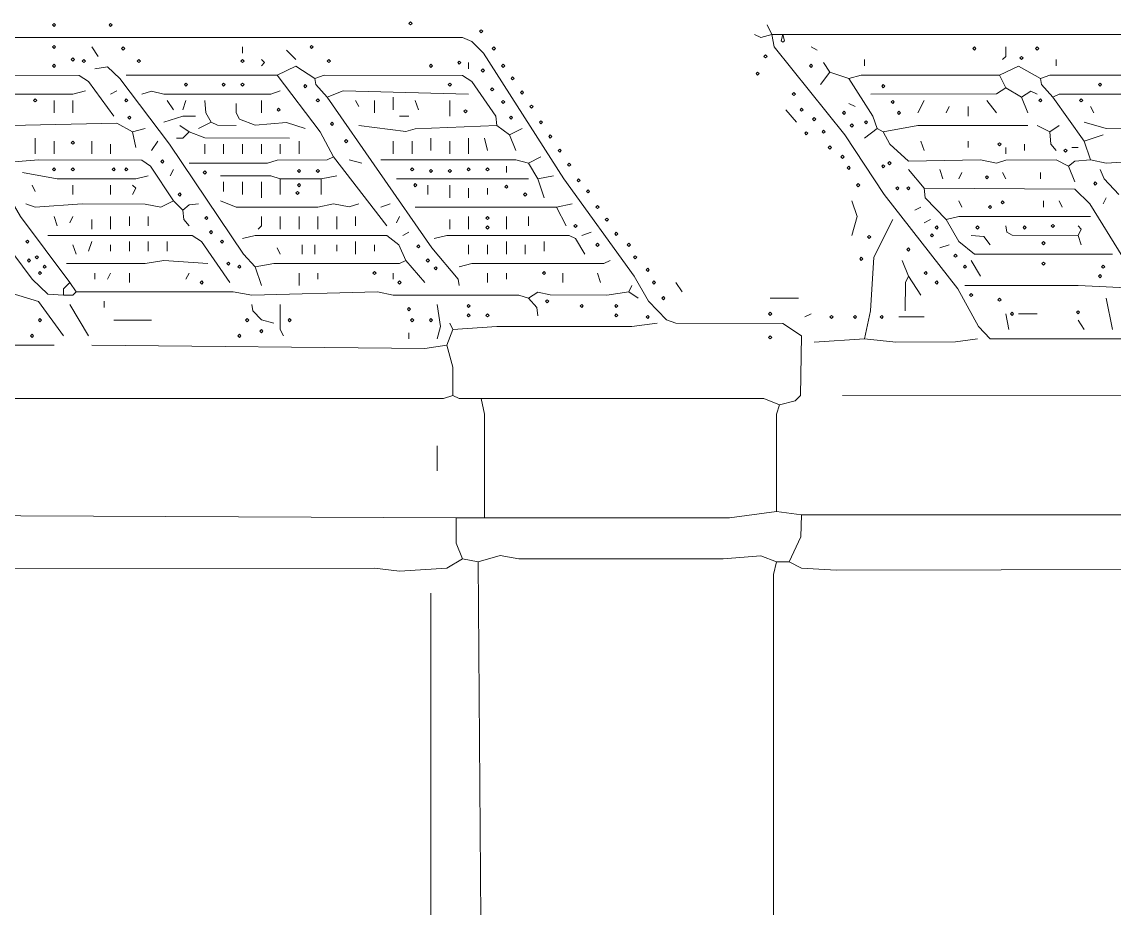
# Model space of a CAD drawing. Header units: millimetres. Extents: x 11 to 20000, y -4 to 8232.
# Drawn here: x 6786 to 8098, y 7163 to 8228 of the extents above; entities that cross this region are included whole.
import ezdxf

# ---------------------------------------------------------------- set-up
doc = ezdxf.new("R2010")
doc.units = ezdxf.units.MM
doc.layers.add('ARCHITECTURE', color=7, linetype='Continuous', lineweight=13, true_color=0x000000)
doc.layers.add('SOLAR', color=7, linetype='Continuous', lineweight=13, true_color=0x000000)

msp = doc.modelspace()

# ---------------------------------------------------------------- linework, layer by layer
at = {"layer": 'ARCHITECTURE', "color": 7, "lineweight": 13, "true_color": 0x000000}
for points in [[(7303.92183, 7779.03473), (7292.60962, 7775.27048), (3706.63643, 7775.26391), (3691.55362, 7775.26391)], [(7303.92183, 7779.03473), (7311.46968, 7775.41199), (7337.85848, 7775.26391)], [(9724.73699, 7635.74661), (9822.40633, 7636.9509), (9822.62104, 7771.49321), (9815.22715, 7781.60113), (7771.49321, 7779.03473)], [(7696.07749, 7767.72251), (7677.22568, 7775.25735), (7337.85848, 7775.26391)], [(7341.62896, 7631.9759), (7341.62274, 7756.41029), (7337.85848, 7775.26391)], [(7692.30769, 7639.51731), (7692.31391, 7756.41018), (7696.07749, 7767.72251)], [(7285.06787, 7688.53699), (7285.06787, 7718.70283)], [(3702.86584, 7631.9759), (4981.14672, 7635.75317), (5003.77115, 7639.51731), (5335.59536, 7639.51075), (5358.2198, 7635.74661), (6425.33937, 7635.75317), (6440.42206, 7639.36923), (6504.52489, 7639.51075), (6523.37885, 7635.75317), (7307.69231, 7631.9759)], [(7341.62896, 7631.9759), (7307.69231, 7631.9759)], [(7315.23405, 7582.95622), (7307.84072, 7601.80995), (7307.69231, 7631.9759)], [(7341.62896, 7631.9759), (7386.87783, 7631.9759), (7401.96052, 7631.9759), (7477.37557, 7631.9759), (7492.45826, 7631.9759), (7522.62443, 7631.9759), (7545.24887, 7631.9759), (7564.10283, 7631.9759), (7635.74661, 7631.9759), (7692.30769, 7639.51731)], [(7692.30769, 7639.51731), (7722.47455, 7635.74661)], [(7707.38971, 7579.18552), (7721.41742, 7609.35147), (7722.47455, 7635.74661)], [(8951.7345, 7635.74661), (7722.47455, 7635.74661)], [(7315.23405, 7582.95622), (7296.38009, 7571.79208), (7239.819, 7567.87986), (7209.65283, 7571.644), (4487.18597, 7570.43971), (4479.63801, 7556.56109), (4479.63801, 6602.56437), (4479.63801, 6591.25215)], [(7334.08744, 7579.18552), (7315.23405, 7582.95622)], [(7334.08744, 7579.18552), (7360.48292, 7586.72048), (7383.10735, 7582.96278), (7628.20419, 7582.95622), (7673.45305, 7586.57896), (7692.30769, 7579.18552)], [(7334.08744, 7579.18552), (7337.85848, 7096.53066)], [(7692.30769, 7579.18552), (7688.54276, 7564.1026), (7688.5379, 7009.80419)], [(7692.30769, 7579.18552), (7707.38971, 7579.18552)], [(7707.38971, 7579.18552), (7722.47455, 7571.79208), (7763.95079, 7569.07104), (8951.7345, 7571.644)], [(7273.75566, 7066.36527), (7277.51991, 7081.44796), (7277.52613, 7541.47817)]]:
    msp.add_lwpolyline(points, dxfattribs=at)
at = {"layer": 'SOLAR', "color": 7, "lineweight": 13, "true_color": 0x000000}
for points in [[(6823.15238, 8223.9819), (6825.03767, 8225.86731), (6826.92308, 8223.9819), (6825.03767, 8222.09649)], [(6891.02568, 8223.9819), (6892.91097, 8225.86731), (6894.79638, 8223.9819), (6892.91097, 8222.09649)], [(7251.13122, 8225.86731), (7253.01663, 8227.7526), (7254.90192, 8225.86731), (7253.01663, 8223.9819)], [(7335.97285, 8216.44038), (7337.85826, 8218.32579), (7339.74355, 8216.44038), (7337.85826, 8214.55509)], [(7699.84921, 8212.66968), (7701.7345, 8205.12817), (7699.84921, 8203.24287), (7697.9638, 8205.12817)], [(6823.15238, 8197.58676), (6825.03767, 8199.47206), (6826.92308, 8197.58676), (6825.03767, 8195.70136)], [(6906.1086, 8195.70136), (6907.994, 8197.58676), (6909.8793, 8195.70136), (6907.994, 8193.81595)], [(7132.35294, 8197.58676), (7134.23835, 8199.47206), (7136.12364, 8197.58676), (7134.23835, 8195.70136)], [(7351.05577, 8195.70136), (7352.94118, 8197.58676), (7354.82658, 8195.70136), (7352.94118, 8193.81595)], [(7927.97885, 8195.70136), (7929.86425, 8197.58676), (7931.74966, 8195.70136), (7929.86425, 8193.81595)], [(8003.39367, 8195.70136), (8005.27907, 8197.58676), (8007.16437, 8195.70136), (8005.27907, 8193.81595)], [(6845.77681, 8182.50373), (6847.6621, 8184.38914), (6849.54751, 8182.50373), (6847.6621, 8180.61844)], [(6858.97432, 8180.61844), (6860.85973, 8182.50373), (6862.74514, 8180.61844), (6860.85973, 8178.73303)], [(6924.96233, 8180.61844), (6926.84762, 8182.50373), (6928.73303, 8180.61844), (6926.84762, 8178.73303)], [(7049.39672, 8180.61844), (7051.28201, 8182.50373), (7053.16742, 8180.61844), (7051.28201, 8178.73303)], [(7153.09197, 8180.61844), (7154.97738, 8182.50373), (7156.86278, 8180.61844), (7154.97738, 8178.73303)], [(7677.22477, 8186.27455), (7679.11007, 8188.15984), (7680.99548, 8186.27455), (7679.11007, 8184.38914)], [(7984.53993, 8184.38914), (7986.42534, 8186.27455), (7988.31075, 8184.38914), (7986.42534, 8182.50373)], [(6823.15238, 8174.96233), (6825.03767, 8176.84762), (6826.92308, 8174.96233), (6825.03767, 8173.07692)], [(7275.64106, 8174.96233), (7277.52636, 8176.84762), (7279.41176, 8174.96233), (7277.52636, 8173.07692)], [(7309.57771, 8178.73303), (7311.46301, 8180.61844), (7313.34842, 8178.73303), (7311.46301, 8176.84762)], [(7337.85826, 8169.30622), (7339.74355, 8171.19152), (7341.62896, 8169.30622), (7339.74355, 8167.42081)], [(7362.36799, 8174.96233), (7364.25339, 8176.84762), (7366.1388, 8174.96233), (7364.25339, 8173.07692)], [(7731.90045, 8174.96233), (7733.78586, 8176.84762), (7735.67115, 8174.96233), (7733.78586, 8173.07692)], [(7373.6802, 8159.8793), (7375.56561, 8161.76471), (7377.45102, 8159.8793), (7375.56561, 8157.994)], [(7667.79785, 8165.53541), (7669.68326, 8167.42081), (7671.56867, 8165.53541), (7669.68326, 8163.65011)], [(6981.52342, 8152.3379), (6983.40871, 8154.22319), (6985.29412, 8152.3379), (6983.40871, 8150.45249)], [(7026.77229, 8152.3379), (7028.65758, 8154.22319), (7030.54299, 8152.3379), (7028.65758, 8150.45249)], [(7049.39672, 8152.3379), (7051.28201, 8154.22319), (7053.16742, 8152.3379), (7051.28201, 8150.45249)], [(7124.81143, 8150.45249), (7126.69683, 8152.3379), (7128.58224, 8150.45249), (7126.69683, 8148.56708)], [(7298.2655, 8152.3379), (7300.15079, 8154.22319), (7302.0362, 8152.3379), (7300.15079, 8150.45249)], [(7349.17048, 8146.68179), (7351.05577, 8148.56708), (7352.94118, 8146.68179), (7351.05577, 8144.79638)], [(7384.99242, 8142.91097), (7386.87783, 8144.79638), (7388.76324, 8142.91097), (7386.87783, 8141.02568)], [(7818.62749, 8150.45249), (7820.51278, 8152.3379), (7822.39819, 8150.45249), (7820.51278, 8148.56708)], [(8078.80848, 8152.3379), (8080.69378, 8154.22319), (8082.57919, 8152.3379), (8080.69378, 8150.45249)], [(6800.52794, 8133.48416), (6802.41324, 8135.36957), (6804.29864, 8133.48416), (6802.41324, 8131.59876)], [(6909.8793, 8133.48416), (6911.76471, 8135.36957), (6913.65011, 8133.48416), (6911.76471, 8131.59876)], [(7139.89446, 8133.48416), (7141.77975, 8135.36957), (7143.66516, 8133.48416), (7141.77975, 8131.59876)], [(7362.36799, 8131.59876), (7364.25339, 8133.48416), (7366.1388, 8131.59876), (7364.25339, 8129.71346)], [(7711.16143, 8141.02568), (7713.04672, 8142.91097), (7714.93213, 8141.02568), (7713.04672, 8139.14027)], [(7829.93971, 8131.59876), (7831.825, 8133.48416), (7833.71041, 8131.59876), (7831.825, 8129.71346)], [(8007.16437, 8133.48416), (8009.04977, 8135.36957), (8010.93518, 8133.48416), (8009.04977, 8131.59876)], [(8056.18405, 8133.48416), (8058.06934, 8135.36957), (8059.95475, 8133.48416), (8058.06934, 8131.59876)], [(7092.76018, 8122.17195), (7094.64559, 8124.05735), (7096.53088, 8122.17195), (7094.64559, 8120.28654)], [(7317.11912, 8120.28654), (7319.00452, 8122.17195), (7320.88993, 8120.28654), (7319.00452, 8118.40124)], [(7396.30464, 8125.94265), (7398.19005, 8127.82805), (7400.07545, 8125.94265), (7398.19005, 8124.05735)], [(7720.58824, 8122.17195), (7722.47364, 8124.05735), (7724.35894, 8122.17195), (7722.47364, 8120.28654)], [(7771.49321, 8118.40124), (7773.37862, 8120.28654), (7775.26391, 8118.40124), (7773.37862, 8116.51584)], [(7837.48111, 8118.40124), (7839.36652, 8120.28654), (7841.25192, 8118.40124), (7839.36652, 8116.51584)], [(6913.65011, 8112.74514), (6915.53541, 8114.63043), (6917.42081, 8112.74514), (6915.53541, 8110.85973)], [(7156.86278, 8105.20362), (7158.74808, 8107.08903), (7160.63348, 8105.20362), (7158.74808, 8103.31821)], [(7371.79491, 8112.74514), (7373.6802, 8114.63043), (7375.56561, 8112.74514), (7373.6802, 8110.85973)], [(7407.61686, 8107.08903), (7409.50226, 8108.97432), (7411.38767, 8107.08903), (7409.50226, 8105.20362)], [(7735.67115, 8110.85973), (7737.55656, 8112.74514), (7739.44197, 8110.85973), (7737.55656, 8108.97432)], [(7780.92002, 8103.31821), (7782.80543, 8105.20362), (7784.69084, 8103.31821), (7782.80543, 8101.43292)], [(7797.88835, 8107.08903), (7799.77376, 8108.97432), (7801.65916, 8107.08903), (7799.77376, 8105.20362)], [(7418.92907, 8090.1207), (7420.81448, 8092.006), (7422.69989, 8090.1207), (7420.81448, 8088.23529)], [(7726.24434, 8093.8914), (7728.12975, 8095.77681), (7730.01505, 8093.8914), (7728.12975, 8092.006)], [(7746.98337, 8095.77681), (7748.86878, 8097.6621), (7750.75419, 8095.77681), (7748.86878, 8093.8914)], [(6845.77681, 8082.57919), (6847.6621, 8084.46459), (6849.54751, 8082.57919), (6847.6621, 8080.69378)], [(7173.83111, 8084.46459), (7175.7164, 8086.34989), (7177.60181, 8084.46459), (7175.7164, 8082.57919)], [(7754.52489, 8076.92308), (7756.41029, 8078.80848), (7758.29559, 8076.92308), (7756.41029, 8075.03767)], [(7958.1448, 8080.69378), (7960.0302, 8082.57919), (7961.9155, 8080.69378), (7960.0302, 8078.80848)], [(7430.24129, 8073.15238), (7432.1267, 8075.03767), (7434.0121, 8073.15238), (7432.1267, 8071.26697)], [(7769.60781, 8065.61086), (7771.49321, 8067.49627), (7773.37862, 8065.61086), (7771.49321, 8063.72545)], [(8037.33032, 8073.15238), (8039.21572, 8075.03767), (8041.10102, 8073.15238), (8039.21572, 8071.26697)], [(6823.15238, 8050.52794), (6825.03767, 8052.41324), (6826.92308, 8050.52794), (6825.03767, 8048.64253)], [(6845.77681, 8050.52794), (6847.6621, 8052.41324), (6849.54751, 8050.52794), (6847.6621, 8048.64253)], [(6894.79638, 8050.52794), (6896.68179, 8052.41324), (6898.56708, 8050.52794), (6896.68179, 8048.64253)], [(6909.8793, 8050.52794), (6911.76471, 8052.41324), (6913.65011, 8050.52794), (6911.76471, 8048.64253)], [(6953.24287, 8059.95475), (6955.12817, 8061.84016), (6957.01357, 8059.95475), (6955.12817, 8058.06934)], [(7253.01663, 8050.52794), (7254.90192, 8052.41324), (7256.78733, 8050.52794), (7254.90192, 8048.64253)], [(7320.88993, 8050.52794), (7322.77523, 8052.41324), (7324.66063, 8050.52794), (7322.77523, 8048.64253)], [(7343.51437, 8050.52794), (7345.39966, 8052.41324), (7347.28507, 8050.52794), (7345.39966, 8048.64253)], [(7441.55351, 8056.18405), (7443.43891, 8058.06934), (7445.32432, 8056.18405), (7443.43891, 8054.29864)], [(7777.14932, 8052.41324), (7779.03473, 8054.29864), (7780.92002, 8052.41324), (7779.03473, 8050.52794)], [(7818.62749, 8054.29864), (7820.51278, 8056.18405), (7822.39819, 8054.29864), (7820.51278, 8052.41324)], [(7826.16889, 8058.06934), (7828.0543, 8059.95475), (7829.93971, 8058.06934), (7828.0543, 8056.18405)], [(7004.14785, 8046.75713), (7006.03314, 8048.64253), (7007.91855, 8046.75713), (7006.03314, 8044.87183)], [(7117.27002, 8048.64253), (7119.15532, 8050.52794), (7121.04072, 8048.64253), (7119.15532, 8046.75713)], [(7139.89446, 8048.64253), (7141.77975, 8050.52794), (7143.66516, 8048.64253), (7141.77975, 8046.75713)], [(7275.64106, 8048.64253), (7277.52636, 8050.52794), (7279.41176, 8048.64253), (7277.52636, 8046.75713)], [(7298.2655, 8048.64253), (7300.15079, 8050.52794), (7302.0362, 8048.64253), (7300.15079, 8046.75713)], [(7452.86572, 8037.33032), (7454.75113, 8039.21572), (7456.63654, 8037.33032), (7454.75113, 8035.44491)], [(7943.06188, 8041.10102), (7944.94717, 8042.98643), (7946.83258, 8041.10102), (7944.94717, 8039.21572)], [(7117.27002, 8031.67421), (7119.15532, 8033.55962), (7121.04072, 8031.67421), (7119.15532, 8029.7888)], [(7256.78733, 8031.67421), (7258.67274, 8033.55962), (7260.55803, 8031.67421), (7258.67274, 8029.7888)], [(7366.1388, 8029.7888), (7368.0241, 8031.67421), (7369.9095, 8029.7888), (7368.0241, 8027.90351)], [(7464.17794, 8024.13269), (7466.06335, 8026.0181), (7467.94876, 8024.13269), (7466.06335, 8022.2474)], [(7788.46154, 8031.67421), (7790.34695, 8033.55962), (7792.23224, 8031.67421), (7790.34695, 8029.7888)], [(7835.59581, 8027.90351), (7837.48111, 8029.7888), (7839.36652, 8027.90351), (7837.48111, 8026.0181)], [(7848.79333, 8027.90351), (7850.67873, 8029.7888), (7852.56414, 8027.90351), (7850.67873, 8026.0181)], [(8073.15238, 8033.55962), (8075.03767, 8035.44491), (8076.92308, 8033.55962), (8075.03767, 8031.67421)], [(6973.9819, 8020.36199), (6975.86731, 8022.2474), (6977.7526, 8020.36199), (6975.86731, 8018.47658)], [(7115.38462, 8022.2474), (7117.27002, 8024.13269), (7119.15532, 8022.2474), (7117.27002, 8020.36199)], [(7388.76324, 8020.36199), (7390.64853, 8022.2474), (7392.53394, 8020.36199), (7390.64853, 8018.47658)], [(7961.9155, 8010.93518), (7963.8009, 8012.82048), (7965.68631, 8010.93518), (7963.8009, 8009.04977)], [(7475.49016, 8005.27907), (7477.37557, 8007.16437), (7479.26097, 8005.27907), (7477.37557, 8003.39367)], [(7946.83258, 8005.27907), (7948.71799, 8007.16437), (7950.60328, 8005.27907), (7948.71799, 8003.39367)], [(7006.03314, 7992.08145), (7007.91855, 7993.96686), (7009.80396, 7992.08145), (7007.91855, 7990.19604)], [(7343.51437, 7992.08145), (7345.39966, 7993.96686), (7347.28507, 7992.08145), (7345.39966, 7990.19604)], [(7486.80238, 7990.19604), (7488.68778, 7992.08145), (7490.57319, 7990.19604), (7488.68778, 7988.31075)], [(7011.68925, 7975.11312), (7013.57466, 7976.99853), (7015.46007, 7975.11312), (7013.57466, 7973.22771)], [(7343.51437, 7980.76923), (7345.39966, 7982.65464), (7347.28507, 7980.76923), (7345.39966, 7978.88382)], [(7449.09502, 7982.65464), (7450.98043, 7984.53993), (7452.86572, 7982.65464), (7450.98043, 7980.76923)], [(7498.11459, 7973.22771), (7500, 7975.11312), (7501.88541, 7973.22771), (7500, 7971.34242)], [(7877.07387, 7971.34242), (7878.95928, 7973.22771), (7880.84468, 7971.34242), (7878.95928, 7969.45701)], [(7882.72998, 7980.76923), (7884.61538, 7982.65464), (7886.50079, 7980.76923), (7884.61538, 7978.88382)], [(7931.74966, 7980.76923), (7933.63495, 7982.65464), (7935.52036, 7980.76923), (7933.63495, 7978.88382)], [(7988.31075, 7980.76923), (7990.19604, 7982.65464), (7992.08145, 7980.76923), (7990.19604, 7978.88382)], [(8022.2474, 7982.65464), (8024.13269, 7984.53993), (8026.0181, 7982.65464), (8024.13269, 7980.76923)], [(6791.10102, 7963.8009), (6792.98643, 7965.68631), (6794.87183, 7963.8009), (6792.98643, 7961.9155)], [(7024.88688, 7963.8009), (7026.77229, 7965.68631), (7028.65758, 7963.8009), (7026.77229, 7961.9155)], [(7260.55803, 7958.1448), (7262.44344, 7960.0302), (7264.32885, 7958.1448), (7262.44344, 7956.25939)], [(7475.49016, 7960.0302), (7477.37557, 7961.9155), (7479.26097, 7960.0302), (7477.37557, 7958.1448)], [(7513.19762, 7960.0302), (7515.08292, 7961.9155), (7516.96833, 7960.0302), (7515.08292, 7958.1448)], [(7801.65916, 7969.45701), (7803.54446, 7971.34242), (7805.42986, 7969.45701), (7803.54446, 7967.57161)], [(8010.93518, 7961.9155), (8012.82048, 7963.8009), (8014.70588, 7961.9155), (8012.82048, 7960.0302)], [(6802.41324, 7944.94717), (6804.29864, 7946.83258), (6806.18405, 7944.94717), (6804.29864, 7943.06188)], [(7520.73903, 7944.94717), (7522.62443, 7946.83258), (7524.50984, 7944.94717), (7522.62443, 7943.06188)], [(7848.79333, 7954.3741), (7850.67873, 7956.25939), (7852.56414, 7954.3741), (7850.67873, 7952.48869)], [(7905.35441, 7946.83258), (7907.23982, 7948.71799), (7909.12523, 7946.83258), (7907.23982, 7944.94717)], [(6792.98643, 7941.17647), (6794.87183, 7943.06188), (6796.75713, 7941.17647), (6794.87183, 7939.29106)], [(6811.84016, 7933.63495), (6813.72545, 7935.52036), (6815.61086, 7933.63495), (6813.72545, 7931.74966)], [(7032.42839, 7937.40577), (7034.31369, 7939.29106), (7036.1991, 7937.40577), (7034.31369, 7935.52036)], [(7045.6259, 7933.63495), (7047.51131, 7935.52036), (7049.39672, 7933.63495), (7047.51131, 7931.74966)], [(7271.87025, 7941.17647), (7273.75566, 7943.06188), (7275.64106, 7941.17647), (7273.75566, 7939.29106)], [(7281.29717, 7931.74966), (7283.18247, 7933.63495), (7285.06787, 7931.74966), (7283.18247, 7929.86425)], [(7792.23224, 7943.06188), (7794.11765, 7944.94717), (7796.00305, 7943.06188), (7794.11765, 7941.17647)], [(7916.66663, 7933.63495), (7918.55204, 7935.52036), (7920.43744, 7933.63495), (7918.55204, 7931.74966)], [(8010.93518, 7937.40577), (8012.82048, 7939.29106), (8014.70588, 7937.40577), (8012.82048, 7935.52036)], [(8082.57919, 7933.63495), (8084.46459, 7935.52036), (8086.34989, 7933.63495), (8084.46459, 7931.74966)], [(6806.18405, 7926.09355), (6808.06934, 7927.97885), (6809.95475, 7926.09355), (6808.06934, 7924.20814)], [(7207.76776, 7926.09355), (7209.65305, 7927.97885), (7211.53846, 7926.09355), (7209.65305, 7924.20814)], [(7411.38767, 7926.09355), (7413.27296, 7927.97885), (7415.15837, 7926.09355), (7413.27296, 7924.20814)], [(7535.82206, 7929.86425), (7537.70735, 7931.74966), (7539.59276, 7929.86425), (7537.70735, 7927.97885)], [(7869.53247, 7926.09355), (7871.41776, 7927.97885), (7873.30317, 7926.09355), (7871.41776, 7924.20814)], [(8078.80848, 7922.32274), (8080.69378, 7924.20814), (8082.57919, 7922.32274), (8080.69378, 7920.43744)], [(7000.37704, 7914.78133), (7002.26244, 7916.66663), (7004.14785, 7914.78133), (7002.26244, 7912.89593)], [(7237.9336, 7914.78133), (7239.819, 7916.66663), (7241.70441, 7914.78133), (7239.819, 7912.89593)], [(7543.36346, 7914.78133), (7545.24887, 7916.66663), (7547.13428, 7914.78133), (7545.24887, 7912.89593)], [(7882.72998, 7914.78133), (7884.61538, 7916.66663), (7886.50079, 7914.78133), (7884.61538, 7912.89593)], [(7415.15837, 7892.1569), (7417.04378, 7894.04219), (7418.92907, 7892.1569), (7417.04378, 7890.27149)], [(7554.67568, 7895.9276), (7556.56109, 7897.81301), (7558.44649, 7895.9276), (7556.56109, 7894.04219)], [(7924.20814, 7899.6983), (7926.09355, 7901.58371), (7927.97885, 7899.6983), (7926.09355, 7897.81301)], [(7958.1448, 7894.04219), (7960.0302, 7895.9276), (7961.9155, 7894.04219), (7960.0302, 7892.1569)], [(7249.24581, 7882.72998), (7251.13122, 7884.61538), (7253.01663, 7882.72998), (7251.13122, 7880.84468)], [(7320.88993, 7886.50079), (7322.77523, 7888.38609), (7324.66063, 7886.50079), (7322.77523, 7884.61538)], [(7456.63654, 7886.50079), (7458.52183, 7888.38609), (7460.40724, 7886.50079), (7458.52183, 7884.61538)], [(7498.11459, 7886.50079), (7500, 7888.38609), (7501.88541, 7886.50079), (7500, 7884.61538)], [(8052.41324, 7878.95928), (8054.29864, 7880.84468), (8056.18405, 7878.95928), (8054.29864, 7877.07387)], [(6806.18405, 7869.53247), (6808.06934, 7871.41776), (6809.95475, 7869.53247), (6808.06934, 7867.64706)], [(7055.05283, 7869.53247), (7056.93812, 7871.41776), (7058.82353, 7869.53247), (7056.93812, 7867.64706)], [(7105.95781, 7869.53247), (7107.8431, 7871.41776), (7109.72851, 7869.53247), (7107.8431, 7867.64706)], [(7253.01663, 7869.53247), (7254.90192, 7871.41776), (7256.78733, 7869.53247), (7254.90192, 7867.64706)], [(7275.64106, 7869.53247), (7277.52636, 7871.41776), (7279.41176, 7869.53247), (7277.52636, 7867.64706)], [(7320.88993, 7875.18857), (7322.77523, 7877.07387), (7324.66063, 7875.18857), (7322.77523, 7873.30317)], [(7343.51437, 7875.18857), (7345.39966, 7877.07387), (7347.28507, 7875.18857), (7345.39966, 7873.30317)], [(7498.11459, 7875.18857), (7500, 7877.07387), (7501.88541, 7875.18857), (7500, 7873.30317)], [(7535.82206, 7873.30317), (7537.70735, 7875.18857), (7539.59276, 7873.30317), (7537.70735, 7871.41776)], [(7682.88088, 7877.07387), (7684.76618, 7878.95928), (7686.65158, 7877.07387), (7684.76618, 7875.18857)], [(7756.41029, 7873.30317), (7758.29559, 7875.18857), (7760.181, 7873.30317), (7758.29559, 7871.41776)], [(7784.69084, 7873.30317), (7786.57613, 7875.18857), (7788.46154, 7873.30317), (7786.57613, 7871.41776)], [(7816.74208, 7873.30317), (7818.62749, 7875.18857), (7820.51278, 7873.30317), (7818.62749, 7871.41776)], [(7973.22771, 7877.07387), (7975.11312, 7878.95928), (7976.99853, 7877.07387), (7975.11312, 7875.18857)], [(7072.02115, 7856.33484), (7073.90645, 7858.22025), (7075.79186, 7856.33484), (7073.90645, 7854.44943)], [(6796.75713, 7850.67873), (6798.64253, 7852.56414), (6800.52794, 7850.67873), (6798.64253, 7848.79333)], [(7045.6259, 7850.67873), (7047.51131, 7852.56414), (7049.39672, 7850.67873), (7047.51131, 7848.79333)], [(7682.88088, 7848.79333), (7684.76618, 7850.67873), (7686.65158, 7848.79333), (7684.76618, 7846.90803)]]:
    msp.add_lwpolyline(points, close=True, dxfattribs=at)
for points in [[(7680.99548, 8223.9819), (7686.65158, 8212.66968)], [(5920.06007, 8208.89898), (6025.64129, 8208.89898), (6040.72398, 8208.89898), (6055.80667, 8208.89898), (6244.34389, 8208.89898), (6315.98767, 8212.66312), (6334.84163, 8208.90543), (6602.56437, 8208.75079), (6628.95928, 8198.79106), (6651.58371, 8208.89231), (7315.23405, 8208.75079), (7326.54627, 8204.07195), (7340.57262, 8190.04525), (7436.95362, 8039.21561), (7521.575, 7922.32274), (7538.76357, 7892.1569), (7560.33156, 7869.6871), (7571.64378, 7865.76821), (7699.85011, 7865.61357), (7722.1707, 7850.67873), (7721.26968, 7779.04129), (7714.92523, 7772.69751), (7696.07749, 7767.72251)], [(7665.91346, 8212.66968), (7673.46414, 8209.05023), (7686.65158, 8212.66968)], [(7699.84921, 8212.66968), (7696.01052, 8212.66968), (7686.65158, 8212.66968)], [(8706.63744, 7846.90803), (7948.71889, 7846.90803), (7934.69118, 7861.99095), (7909.96086, 7907.23982), (7821.56278, 8020.36199), (7774.21425, 8092.00611), (7689.59627, 8197.58993), (7686.65158, 8212.66968)], [(8107.08993, 8212.66968), (8092.00509, 8212.66968), (7699.84921, 8212.66968)], [(6843.8914, 7914.78133), (6784.61618, 7993.96674), (6744.80249, 8061.84005), (6651.58371, 8197.58665)], [(6870.28631, 8197.58665), (6877.82805, 8186.27443)], [(7051.28179, 8190.04525), (7051.28179, 8197.58665)], [(7741.32636, 8193.81606), (7733.78676, 8197.58665)], [(7967.5707, 8197.58665), (7967.5707, 8186.27443), (7963.8009, 8182.50385)], [(7073.90622, 8182.50385), (7077.67749, 8178.73303), (7073.90622, 8174.96222)], [(7104.0724, 8193.81606), (7115.38462, 8182.50385)], [(7797.88744, 8182.50385), (7797.88744, 8174.96222)], [(8027.90441, 8182.50385), (8027.90441, 8174.96222)], [(7066.36527, 7933.63495), (7052.33201, 7948.71799), (6963.50509, 8080.69389), (6904.07523, 8159.87941), (6889.14027, 8173.75136), (6874.05758, 8171.19163)], [(7092.76018, 8163.65), (7115.38462, 8174.6595), (7138.00905, 8159.87941)], [(7322.775, 8171.19163), (7322.775, 8178.73303)], [(7748.86878, 8178.73303), (7756.4112, 8167.42081)], [(7960.03111, 8163.65), (7982.65554, 8174.66606), (8009.04977, 8159.87941)], [(6625.1888, 8163.65), (6665.61697, 8114.63054), (6750.67262, 7982.65452), (6798.79027, 7918.55204), (6817.49649, 7900.9026), (6836.34966, 7899.6983)], [(6689.29084, 8163.65), (6855.20362, 8163.49536), (6866.3681, 8156.10192), (6896.68201, 8114.63054)], [(7092.76018, 8163.65), (6911.76471, 8163.65)], [(7092.76018, 8163.65), (7144.49434, 8095.7767), (7160.63348, 8065.61086)], [(7356.71165, 8103.31833), (7355.50758, 8114.63054), (7326.39774, 8156.10192), (7315.23405, 8163.49536), (7149.32127, 8163.64344), (7138.00905, 8159.87941)], [(7153.09174, 8137.25498), (7139.21324, 8152.33122), (7138.00905, 8159.87941)], [(7745.09898, 8152.33778), (7756.4112, 8167.42081)], [(7756.4112, 8167.42081), (7779.03563, 8159.87941)], [(7960.03111, 8163.65), (7794.11765, 8163.64344), (7779.03563, 8159.87941)], [(7779.03563, 8159.87941), (7808.00939, 8114.63054), (7812.97229, 8099.54751)], [(7960.03111, 8163.65), (7967.5707, 8148.56719)], [(8246.60633, 8163.65), (8020.36199, 8163.64344), (8009.04977, 8159.87941)], [(8009.04977, 8159.87941), (8010.25464, 8152.33122), (8024.13179, 8137.25498)], [(6862.74536, 8144.79638), (6847.66188, 8141.02568), (6745.85192, 8141.03213), (6719.45701, 8144.6483), (6704.37432, 8137.25498)], [(6892.91075, 8141.02557), (6900.45249, 8144.79638)], [(7096.53066, 8144.79638), (7085.21844, 8141.03213), (6957.01357, 8141.03213), (6941.93088, 8144.50023), (6930.61867, 8141.02557)], [(7322.775, 8141.02557), (7171.9457, 8144.78982), (7153.09174, 8137.25498)], [(7967.5707, 8148.56719), (7956.25848, 8141.1802), (7805.42986, 8141.02557)], [(7986.42534, 8137.25498), (7967.5707, 8148.56719)], [(7986.42534, 8137.25498), (7997.73133, 8144.49367), (8005.27998, 8141.02557)], [(8250.37613, 8144.79638), (8239.06391, 8141.03213), (8174.96324, 8141.17364), (8152.3388, 8144.78982), (8133.48416, 8141.03213), (8031.68111, 8140.8776), (8024.13179, 8137.25498)], [(6825.03744, 8133.48416), (6825.03744, 8118.40113)], [(6847.66188, 8118.40113), (6847.66188, 8133.48416)], [(6960.78405, 8133.48416), (6968.32579, 8122.17195)], [(6979.63801, 8122.17195), (6983.40848, 8133.48416)], [(7006.03292, 8133.48416), (7007.08937, 8118.40124), (7013.57466, 8107.08891)], [(7073.90622, 8118.40113), (7073.90622, 8133.48416)], [(7311.46278, 7911.01052), (7310.25871, 7918.5586), (7278.57636, 7956.25939), (7153.09174, 8137.25498)], [(7187.02839, 8133.48416), (7190.79966, 8125.94276)], [(7209.65283, 8133.48416), (7209.65283, 8118.40113)], [(7232.27726, 8137.25498), (7232.27726, 8122.17195)], [(7258.67296, 8133.48416), (7262.44344, 8122.17195)], [(7300.15057, 8133.48416), (7300.15057, 8114.63054)], [(7861.99095, 8118.40113), (7869.53337, 8133.48416)], [(7944.94627, 8133.48416), (7956.25848, 8118.40113)], [(7993.96776, 8118.40113), (7986.42534, 8137.25498)], [(8061.84106, 8084.46448), (8024.13179, 8137.25498)], [(7126.69683, 8099.54751), (7104.0724, 8106.94095), (7066.36527, 8103.46652), (7047.51131, 8110.85973), (7043.74084, 8118.40113), (7043.74084, 8129.71335)], [(7703.61991, 8122.17195), (7716.18948, 8107.08891)], [(7779.03563, 8129.71335), (7786.57523, 8125.94276)], [(7899.6974, 8125.94276), (7895.9276, 8118.40113)], [(7922.32183, 8114.63054), (7922.32183, 8125.94276)], [(8073.15328, 8118.40113), (8069.38066, 8125.94276)], [(6726.99876, 8107.08891), (6757.16414, 8099.70215), (6772.24762, 8103.17025), (6900.45249, 8105.88462), (6919.30645, 8095.7767)], [(6957.01357, 8107.08891), (6979.63801, 8114.48235), (6994.7207, 8114.63054)], [(6998.49197, 8099.54751), (7013.57466, 8107.08891)], [(7043.74084, 8103.31833), (7021.12262, 8103.46629), (7013.57466, 8107.08891)], [(7251.13122, 8114.63054), (7239.819, 8114.63054)], [(8061.84106, 8107.08891), (8088.23529, 8099.69548), (8137.25396, 8099.39955), (8152.3388, 8095.7767)], [(6934.38914, 8099.54751), (6919.30645, 8095.7767)], [(6923.07692, 8076.92308), (6919.30645, 8095.7767)], [(6972.09627, 8088.23529), (6979.63801, 8088.23529), (6987.17975, 8095.7767)], [(6975.86753, 8103.31833), (6987.17975, 8095.7767)], [(7107.84287, 8088.23529), (7006.03292, 8088.38337), (6987.17975, 8095.7767)], [(7356.71165, 8103.31833), (7258.67296, 8099.39955), (7247.36075, 8095.93133), (7190.79966, 8103.31833)], [(7356.71165, 8103.31833), (7371.79514, 8092.00611)], [(7371.79514, 8092.00611), (7386.87783, 8099.54751)], [(7379.33609, 8073.15226), (7371.79514, 8092.00611)], [(7797.88744, 8088.23529), (7812.97229, 8099.54751)], [(7820.51188, 8095.7767), (7812.97229, 8099.54751)], [(7820.51188, 8095.7767), (7861.99095, 8103.17025), (7993.96776, 8103.31833)], [(8042.98643, 8054.29864), (8027.90441, 8061.83348), (7967.5707, 8061.69208), (7956.25848, 8058.22398), (7937.40667, 8061.83348), (7850.67873, 8060.32342), (7828.20271, 8080.69389), (7820.51188, 8095.7767)], [(8020.36199, 8095.7767), (8005.27998, 8103.31833)], [(8020.36199, 8095.7767), (8031.67421, 8103.31833)], [(8020.36199, 8095.7767), (8021.55995, 8080.70045), (8027.90441, 8073.15226)], [(8084.4655, 8092.00611), (8061.84106, 8084.46448)], [(6802.41301, 8088.23529), (6802.41301, 8069.38167)], [(6825.03744, 8069.38167), (6825.03744, 8084.46448)], [(6870.28631, 8069.38167), (6870.28631, 8084.46448)], [(6892.91075, 8080.69389), (6892.91075, 8069.38167)], [(6941.93088, 8073.15226), (6949.47183, 8084.46448)], [(7006.03292, 8069.38167), (7006.03292, 8080.69389)], [(7028.65735, 8069.38167), (7028.65735, 8080.69389)], [(7051.28179, 8069.38167), (7051.28179, 8080.69389)], [(7073.90622, 8069.38167), (7073.90622, 8080.69389)], [(7096.53066, 8069.38167), (7096.53066, 8080.69389)], [(7119.15509, 8069.38167), (7119.15509, 8084.46448)], [(7232.27726, 8084.46448), (7232.27726, 8069.38167)], [(7254.9017, 8069.38167), (7254.9017, 8084.46448)], [(7277.52613, 8088.23529), (7277.52613, 8073.15226)], [(7300.15057, 8069.38167), (7300.15057, 8084.46448)], [(7322.775, 8088.23529), (7322.775, 8069.38167)], [(7345.39943, 8073.15226), (7341.62896, 8088.23529)], [(7865.76075, 8084.46448), (7869.53337, 8073.15226)], [(7922.32183, 8084.46448), (7922.32183, 8076.92308)], [(7990.19514, 8073.15226), (7990.19514, 8080.69389)], [(8069.38066, 8061.84005), (8061.84106, 8084.46448)], [(6987.17975, 8058.06946), (7081.44796, 8058.21742), (7092.76018, 8061.69208), (7153.08552, 8061.98812), (7160.63348, 8065.61086)], [(7224.73631, 7982.65452), (7160.63348, 8065.61086)], [(7409.50226, 8065.61086), (7394.41957, 8058.06946)], [(7967.5707, 8076.92308), (7967.5707, 8069.38167)], [(8046.75622, 8076.92308), (8054.29864, 8076.92308)], [(6757.16414, 8058.06946), (6806.18428, 8061.83348), (6930.61867, 8061.68541), (6940.88133, 8054.29197), (6968.32579, 8012.82059)], [(7179.48744, 8061.84005), (7194.57014, 8058.06946)], [(7217.19457, 8061.84005), (7379.33609, 8061.83348), (7394.41957, 8058.06946)], [(7368.02387, 8054.29864), (7368.02387, 8046.75724)], [(7394.41957, 8058.06946), (7405.73179, 8039.21561)], [(8042.98643, 8054.29864), (8050.53371, 8060.49446), (8069.38066, 8061.84005)], [(8050.52885, 8035.44502), (8042.98643, 8054.29864)], [(8069.38066, 8061.84005), (8088.23529, 8058.06946), (8152.3388, 8061.84005), (8223.9819, 8061.69208), (8242.83654, 8058.07602), (8291.8552, 8061.69197), (8306.79016, 8054.15057), (8318.24943, 8031.67421)], [(6938.15962, 8042.98643), (6923.07692, 8039.22217), (6828.80871, 8039.22217), (6787.33032, 8046.75724)], [(6968.32579, 8050.52783), (6964.55532, 8042.98643)], [(7024.88688, 8042.98643), (7085.21844, 8042.83846), (7096.53066, 8039.21561)], [(7096.53066, 8039.21561), (7145.55079, 8039.21561)], [(7096.53066, 8020.36199), (7096.53066, 8039.21561)], [(7164.40396, 8042.98643), (7145.55079, 8039.21561)], [(7145.55079, 8020.36199), (7145.55079, 8039.21561)], [(7394.41957, 8039.21561), (7236.04853, 8039.21561)], [(7424.58495, 8042.98643), (7405.73179, 8039.21561)], [(7413.27274, 8016.59118), (7405.73179, 8039.21561)], [(7850.67873, 8050.52783), (7869.53337, 8027.90339)], [(7888.38518, 8050.52783), (7892.15781, 8039.21561)], [(7914.78224, 8046.75724), (7911.00962, 8039.21561)], [(7967.5707, 8039.21561), (7963.8009, 8046.75724)], [(8009.04977, 8039.21561), (8009.04977, 8046.75724)], [(8080.69287, 8050.52783), (8085.52115, 8039.21561), (8103.31731, 8020.36199)], [(6802.41301, 8024.13281), (6798.64253, 8031.67421)], [(6847.66188, 8031.67421), (6847.66188, 8020.36199)], [(6892.91075, 8031.67421), (6892.91075, 8020.36199)], [(6919.30645, 8031.67421), (6923.07692, 8027.90339), (6919.30645, 8020.36199)], [(7028.65735, 8024.13281), (7028.65735, 8035.44502)], [(7051.28179, 8020.36199), (7051.28179, 8035.44502)], [(7073.90622, 8035.44502), (7073.90622, 8016.59118)], [(7273.75566, 8031.67421), (7273.75566, 8020.36199)], [(7300.15057, 8031.67421), (7300.15057, 8016.59118)], [(7322.775, 8027.90339), (7322.775, 8016.59118)], [(7345.39943, 8020.36199), (7345.39943, 8027.90339)], [(8137.25396, 7911.01052), (8108.13869, 7944.94717), (8068.3319, 8009.04977), (8050.52885, 8026.6991), (7869.53337, 8027.90339)], [(7895.9276, 7990.19615), (7870.73676, 8016.59118), (7869.53337, 8027.90339)], [(6791.10079, 8009.04977), (6802.41301, 8005.28552), (6858.9741, 8009.04977), (6934.38914, 8008.90181), (6953.2431, 8005.28575), (6968.32579, 8012.82059)], [(6968.32579, 8012.82059), (6979.63801, 8001.50837)], [(7190.79966, 8009.04977), (7179.48744, 8005.57511), (7160.63348, 8009.0431), (7141.77952, 8005.28552), (7043.74084, 8005.28552), (7024.88688, 8012.82059)], [(7782.80543, 7971.34231), (7789.14921, 7993.96674), (7782.80543, 8012.82059)], [(7914.78224, 8005.27896), (7911.00962, 8012.82059)], [(8012.81957, 8012.82059), (8012.81957, 8005.27896)], [(8035.444, 8005.27896), (8031.67421, 8012.82059)], [(8084.4655, 8009.04977), (8088.23529, 8016.59118)], [(6998.49197, 8009.04977), (6987.18597, 8007.85215), (6979.63801, 8001.50837)], [(6987.17975, 7982.65452), (6980.83597, 7990.20271), (6979.63801, 8001.50837)], [(7228.50679, 8009.04977), (7217.19457, 8005.27896)], [(7258.67296, 8005.27896), (7428.35622, 8005.27896)], [(7428.35622, 8005.27896), (7447.20939, 8009.04977)], [(7439.66844, 7982.65452), (7428.35622, 8005.27896)], [(7865.76075, 8005.27896), (7858.22115, 8001.50837)], [(6828.80871, 7982.65452), (6825.03744, 7993.96674)], [(6847.66188, 7993.96674), (6843.8914, 7986.42534)], [(6870.28631, 7978.88394), (6870.28631, 7990.19615)], [(6892.91075, 7978.88394), (6892.91075, 7993.96674)], [(6915.53518, 7982.65452), (6915.53518, 7993.96674)], [(6938.15962, 7982.65452), (6938.15962, 7993.96674)], [(7070.13575, 7978.88394), (7073.90622, 7982.65452), (7073.90622, 7993.96674)], [(7096.53066, 7978.88394), (7096.53066, 7993.96674)], [(7119.15509, 7978.88394), (7119.15509, 7993.96674)], [(7141.77952, 7993.96674), (7141.77952, 7978.88394)], [(7164.40396, 7978.88394), (7164.40396, 7993.96674)], [(7187.02839, 7993.96674), (7187.02839, 7982.65452)], [(7236.04853, 7986.42534), (7239.819, 7993.96674)], [(7300.15057, 7978.88394), (7300.15057, 7990.19615)], [(7322.775, 7993.96674), (7322.775, 7978.88394)], [(7368.02387, 7978.88394), (7368.02387, 7993.96674)], [(7394.41957, 7982.65452), (7394.41957, 7993.96674)], [(7797.88744, 7846.90803), (7805.28213, 7880.84468), (7809.34808, 7944.94717), (7831.8241, 7990.19615)], [(7877.07296, 7990.19615), (7869.53337, 7986.42534)], [(7895.9276, 7990.19615), (7911.00962, 7993.96018), (8069.38066, 7993.96674)], [(7895.9276, 7990.19615), (7911.15803, 7963.8009), (7929.86425, 7948.87262), (8095.77771, 7948.71799)], [(7243.58948, 7971.34231), (7251.13122, 7975.11312)], [(7458.52161, 7971.34231), (7469.83382, 7975.11312)], [(8054.29864, 7971.34231), (7975.12002, 7971.49706), (7968.77557, 7975.26109), (7967.5707, 7982.65452)], [(8054.29864, 7971.34231), (8058.06844, 7978.88394), (8054.29864, 7982.65452)], [(6817.49649, 7971.34231), (6990.95023, 7971.18767), (7002.11471, 7963.79434), (7036.1991, 7914.78133)], [(6847.66188, 7960.0302), (6851.43314, 7948.71799)], [(6866.51584, 7952.48869), (6870.28631, 7963.8009)], [(6892.91075, 7960.0302), (6892.91075, 7952.48869)], [(6915.53518, 7952.48869), (6915.53518, 7963.8009)], [(6938.15962, 7963.8009), (6938.15962, 7952.48869)], [(6960.78405, 7952.48869), (6960.78405, 7963.8009)], [(7247.36075, 7941.17647), (7238.76267, 7960.03009), (7224.73631, 7971.18767), (7066.36527, 7971.18778), (7051.28179, 7967.57172)], [(7122.92636, 7948.71799), (7122.92636, 7960.0302)], [(7138.00905, 7948.71799), (7138.00905, 7960.0302)], [(7164.40396, 7960.0302), (7164.40396, 7952.48869)], [(7187.02839, 7963.8009), (7187.02839, 7948.71799)], [(7209.65283, 7960.0302), (7209.65283, 7952.48869)], [(7281.2974, 7967.57172), (7296.38009, 7971.33575), (7443.43891, 7971.18767), (7450.83213, 7967.41697), (7462.29287, 7948.71799)], [(7322.775, 7948.71799), (7322.775, 7960.0302)], [(7345.39943, 7948.71799), (7345.39943, 7960.0302)], [(7368.02387, 7963.8009), (7368.02387, 7948.71799)], [(7390.6483, 7960.0302), (7390.6483, 7948.71799)], [(7413.27274, 7963.8009), (7413.27274, 7952.48869)], [(7899.6974, 7960.0302), (7888.38518, 7956.25939)], [(7948.71889, 7960.0302), (7941.16957, 7970.13812), (7926.09446, 7971.34231)], [(8054.29864, 7971.34231), (8058.06844, 7960.0302)], [(7096.53066, 7948.71799), (7092.76018, 7956.25939)], [(6840.12093, 7937.40577), (6934.38914, 7937.41233), (6957.01357, 7941.17647), (7009.80419, 7937.40577)], [(7247.36075, 7941.17647), (7239.8121, 7937.55385), (7088.98971, 7937.39921), (7066.36527, 7933.63495)], [(7073.90622, 7911.01052), (7066.36527, 7933.63495)], [(7247.36075, 7941.17647), (7269.98518, 7914.78133)], [(7492.45826, 7941.17647), (7484.91041, 7937.55385), (7326.54627, 7937.39921), (7311.46278, 7933.63495)], [(7850.67873, 7922.32274), (7843.13631, 7941.17647)], [(7926.09446, 7941.17647), (7937.40667, 7922.32274)], [(6874.05758, 7918.55204), (6874.05758, 7926.09355)], [(6889.14027, 7918.55204), (6892.91075, 7926.09355)], [(6915.53518, 7926.09355), (6915.53518, 7914.78133)], [(6987.17975, 7926.09355), (6983.40848, 7918.55204)], [(7119.15509, 7911.01052), (7119.15509, 7926.09355)], [(7141.77952, 7926.09355), (7141.77952, 7918.55204)], [(7232.27726, 7918.55204), (7232.27726, 7926.09355)], [(7345.39943, 7926.09355), (7345.39943, 7914.78133)], [(7368.02387, 7918.55204), (7368.02387, 7926.09355)], [(7435.89717, 7926.09355), (7435.89717, 7914.78133)], [(7477.37557, 7926.09355), (7481.14604, 7914.78133)], [(7850.67873, 7922.32274), (7847.056, 7914.77466), (7846.90894, 7880.84468)], [(7850.67873, 7922.32274), (7865.76075, 7899.6983)], [(6843.8914, 7914.78133), (6836.34966, 7907.23982), (6836.34966, 7899.6983)], [(6843.8914, 7914.78133), (6851.43314, 7903.46912)], [(7518.85396, 7911.01052), (7515.08269, 7903.46912)], [(7571.64378, 7914.78133), (7579.18552, 7903.46912)], [(7918.55204, 7911.01052), (8054.29864, 7911.00396), (8129.70679, 7907.3879), (8137.25396, 7911.01052)], [(6010.55781, 7903.46912), (6036.95351, 7899.69842), (6059.57794, 7903.46256), (6191.55328, 7903.46256), (6214.17771, 7899.69842), (6236.80215, 7903.46256), (6289.59276, 7903.32104), (6308.44672, 7899.69842), (6331.07115, 7903.46256), (6561.08597, 7903.46256), (6576.16867, 7899.85294), (6595.02262, 7903.46256), (6768.47636, 7903.32104), (6806.18428, 7892.00226), (6836.34966, 7850.67873)], [(6851.43314, 7903.46912), (6847.66188, 7899.6983), (6836.34966, 7899.6983)], [(6851.43314, 7903.46912), (7039.96957, 7903.46256), (7062.594, 7899.6983), (7213.4241, 7903.46256), (7232.27726, 7899.70486), (7383.10735, 7899.55023), (7394.41957, 7895.9276)], [(7394.41957, 7895.9276), (7405.73179, 7903.30792), (7420.81448, 7899.84638), (7488.68778, 7899.6983), (7515.08269, 7903.46912)], [(7405.73179, 7874.56007), (7404.5276, 7884.52319), (7394.41957, 7895.9276)], [(7515.08269, 7903.46912), (7526.39491, 7895.9276)], [(7684.76527, 7895.9276), (7718.70192, 7895.9276)], [(8088.23529, 7895.9276), (8095.77771, 7858.22025)], [(6843.8914, 7888.38609), (6866.51584, 7850.67873)], [(6885.3698, 7892.1569), (6885.3698, 7884.61538)], [(7062.594, 7888.38609), (7063.79819, 7880.83801), (7073.90622, 7869.6871), (7088.98971, 7865.76165)], [(7096.53066, 7888.38609), (7096.67839, 7858.22681), (7100.30192, 7850.67873)], [(7285.06787, 7846.90803), (7288.83835, 7861.99095), (7285.06787, 7888.38609)], [(6941.93088, 7869.53247), (6896.68201, 7869.53247)], [(7726.24434, 7873.30317), (7733.78676, 7877.07387)], [(7839.36652, 7873.30317), (7869.53337, 7873.30317)], [(7967.5707, 7877.07387), (7971.34333, 7858.22025)], [(7982.65554, 7877.07387), (8005.27998, 7877.07387)], [(8054.29864, 7869.53247), (8061.84106, 7858.22025)], [(7303.92183, 7858.22025), (7296.38009, 7839.36652)], [(7303.92183, 7858.22025), (7300.15057, 7865.76165)], [(7303.92183, 7858.22025), (7356.71165, 7861.98439), (7518.85396, 7861.99751), (7549.01934, 7865.76165)], [(7251.13122, 7846.90803), (7251.13122, 7854.44943)], [(7797.88744, 7846.90803), (7737.55656, 7843.13722)], [(7797.88744, 7846.90803), (7835.59672, 7843.13722), (7907.23982, 7843.28529), (7933.63405, 7846.90803)], [(6825.03744, 7839.36652), (6617.64706, 7839.36652)], [(7296.38009, 7839.36652), (7269.98518, 7835.59581), (6870.28631, 7839.36652)], [(7296.38009, 7839.36652), (7303.7741, 7812.97138), (7303.92183, 7779.03473)]]:
    msp.add_lwpolyline(points, dxfattribs=at)

doc.saveas('drawing.dxf')
